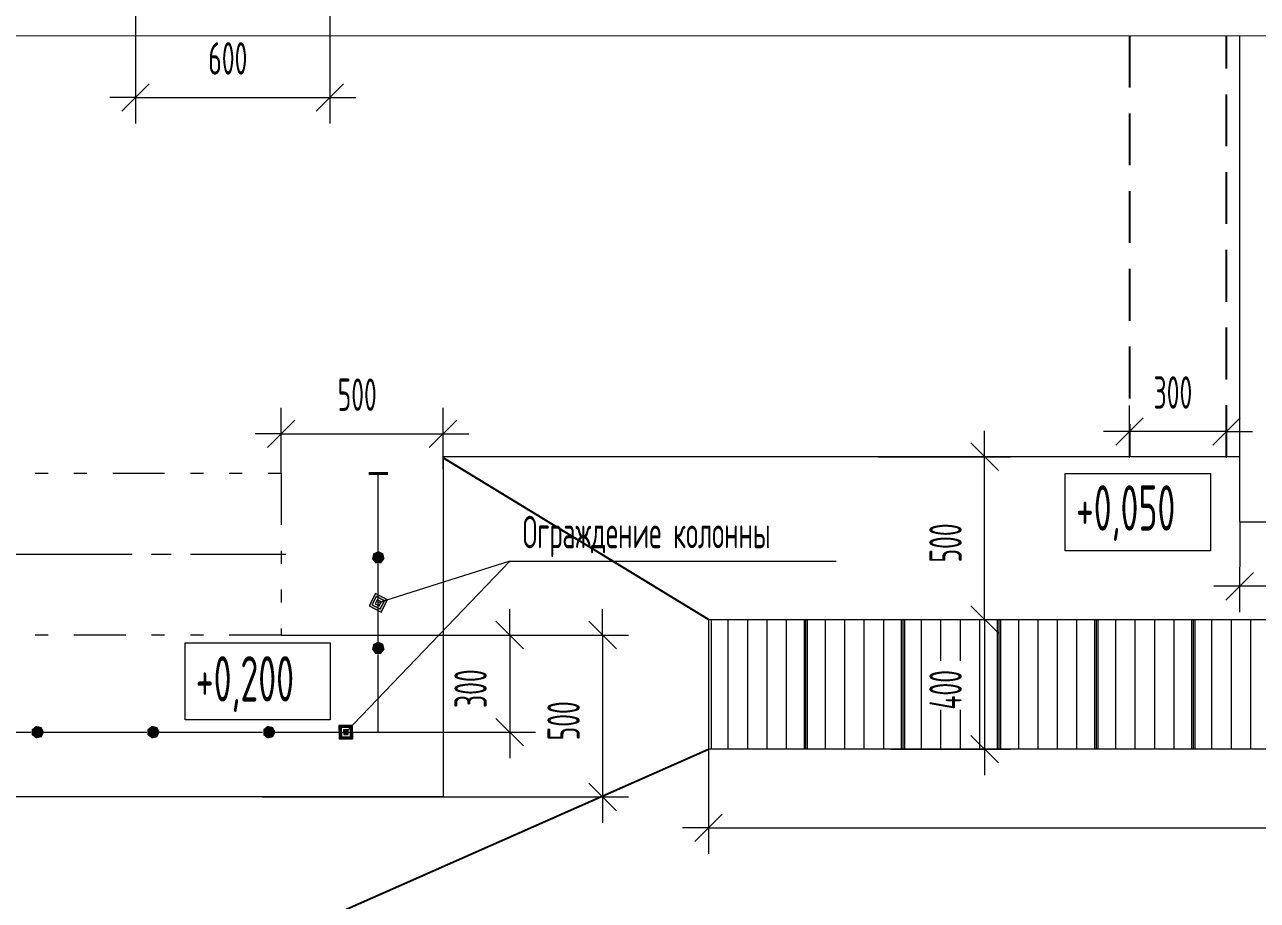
# Model space of a CAD drawing. Header units: millimetres. Extents: x -2281 to 5887, y 0 to 4166.
# Drawn here: x 1979.3 to 2074.4, y 124.7 to 192.2 of the extents above; entities that cross this region are included whole.
import ezdxf

# ---------------------------------------------------------------- set-up
doc = ezdxf.new("R2010")
doc.units = ezdxf.units.MM
for name, pattern in [('K5LT32785', [0]), ('K5LT32838', [0]), ('K5LT32865', [0]), ('K5LT32892', [6, 4, -2]), ('K5LT_AXLED', [19.5, 15, -1.5, 1.5, -1.5]), ('K5LT_CHAIN_LINE_WITH_2_POINTS', [12, 4, -2, 1, -2, 1, -2]), ('K5LT_THIN', [0])]:
    doc.linetypes.add(name, pattern=pattern)
doc.layers.add('Системный слой', color=7, linetype='Continuous')
doc.styles.add('KDIMTEXTSTYLE', font='GOST_AU.SHX', dxfattribs={"width": 0.96, "oblique": 15, "height": 5})
doc.styles.add('KTEXTSTYLE', font='GOST_AU.SHX', dxfattribs={"width": 0.96, "height": 5})
doc.dimstyles.new('KDIMSTYLE (0.03)', dxfattribs={"dimtxt": 5, "dimasz": 1, "dimexe": 2, "dimexo": 0, "dimgap": 1, "dimtad": 1, "dimlfac": 40, "dimtxsty": 'KDIMTEXTSTYLE', "dimsah": 1, "dimcen": 0, "dimdle": 1, "dimadec": 0, "dimazin": 0, "dimtfac": 0.667, "dimtmove": 0, "dimatfit": 3, "dimfxl": 1, "dimtvp": 1, "dimtolj": 1, "dimtzin": 0, "dimarcsym": 0})

# ---------------------------------------------------------------- blocks, each defined once
blk = doc.blocks.new('U19')
at = {"layer": 'Системный слой'}
for points in [[(1971.627, 137.248), (1971.815, 137.639), (1971.627, 138.03), (1971.204, 138.127), (1970.865, 137.856), (1970.865, 137.422), (1971.204, 137.152)], [(1980.752, 137.639), (1980.564, 138.03), (1980.141, 138.127), (1979.802, 137.856), (1979.802, 137.422), (1980.141, 137.152), (1980.564, 137.248)], [(1989.689, 137.639), (1989.501, 138.03), (1989.078, 138.127), (1988.739, 137.856), (1988.739, 137.422), (1989.078, 137.152), (1989.501, 137.248)], [(1998.438, 137.248), (1998.626, 137.639), (1998.438, 138.03), (1998.015, 138.127), (1997.676, 137.856), (1997.676, 137.422), (1998.015, 137.152)]]:
    blk.add_hatch(color=7, dxfattribs=at).paths.add_polyline_path(points)
at = {"layer": 'Системный слой', "color": 7, "linetype": 'K5LT32865', "lineweight": 13}
for p, q in [((1962.878, 137.639), (1970.815, 137.639)), ((1971.815, 137.639), (1979.752, 137.639)), ((1980.752, 137.639), (1988.689, 137.639)), ((1989.689, 137.639), (1997.626, 137.639)), ((1998.626, 137.639), (2006.563, 137.639))]:
    blk.add_line(p, q, dxfattribs=at)
blk = doc.blocks.new('U20')
at = {"layer": 'Системный слой'}
for points in [[(2007.05, 151.01), (2006.954, 151.433), (2006.563, 151.621), (2006.172, 151.433), (2006.075, 151.01), (2006.346, 150.67), (2006.78, 150.67)], [(2007.05, 144.019), (2006.954, 144.442), (2006.563, 144.63), (2006.172, 144.442), (2006.075, 144.019), (2006.346, 143.679), (2006.78, 143.68)]]:
    blk.add_hatch(color=7, dxfattribs=at).paths.add_polyline_path(points)
at = {"layer": 'Системный слой', "color": 7, "linetype": 'K5LT32865', "lineweight": 13}
for p, q in [((2006.563, 151.621), (2006.562, 157.612)), ((2006.563, 144.63), (2006.563, 150.621)), ((2006.563, 137.639), (2006.563, 143.63))]:
    blk.add_line(p, q, dxfattribs=at)
blk = doc.blocks.new('U363')
at = {"layer": 'Системный слой', "color": 7, "linetype": 'K5LT_THIN', "lineweight": 13}
for p, q in [((2032.064, 146.334), (2157.064, 146.334)), ((2032.064, 146.334), (2032.064, 136.334)), ((2032.274, 146.334), (2032.274, 136.334)), ((2033.564, 146.334), (2033.564, 136.334)), ((2035.064, 146.333), (2035.064, 136.333)), ((2036.564, 146.333), (2036.564, 136.333)), ((2038.064, 146.333), (2038.064, 136.333)), ((2039.439, 146.332), (2039.439, 136.332)), ((2039.564, 146.332), (2039.564, 136.332)), ((2039.689, 146.332), (2039.689, 136.332)), ((2041.064, 146.332), (2041.064, 136.332)), ((2042.564, 146.332), (2042.564, 136.332)), ((2044.064, 146.331), (2044.064, 136.331)), ((2045.564, 146.331), (2045.564, 136.331)), ((2046.939, 146.331), (2046.939, 136.331)), ((2047.064, 146.331), (2047.064, 136.331)), ((2047.064, 146.331), (2047.064, 136.331)), ((2047.189, 146.331), (2047.189, 136.331)), ((2048.488, 146.33), (2048.488, 136.33)), ((2049.988, 146.33), (2049.988, 136.33)), ((2051.488, 146.33), (2051.488, 136.33)), ((2052.988, 146.329), (2052.988, 136.329)), ((2054.363, 146.329), (2054.363, 136.329)), ((2054.488, 146.329), (2054.488, 136.329)), ((2054.488, 146.329), (2054.488, 136.329)), ((2054.613, 146.329), (2054.613, 136.329)), ((2055.988, 146.329), (2055.988, 136.329)), ((2057.488, 146.328), (2057.488, 136.328)), ((2058.988, 146.328), (2058.988, 136.328)), ((2060.488, 146.328), (2060.488, 136.328)), ((2061.863, 146.327), (2061.863, 136.327)), ((2061.988, 146.327), (2061.988, 136.327)), ((2061.988, 146.327), (2061.988, 136.327)), ((2062.113, 146.327), (2062.113, 136.327)), ((2063.488, 146.327), (2063.488, 136.327)), ((2064.988, 146.327), (2064.988, 136.327)), ((2066.488, 146.326), (2066.488, 136.326)), ((2067.988, 146.326), (2067.988, 136.326)), ((2069.363, 146.326), (2069.363, 136.326)), ((2069.488, 146.326), (2069.488, 136.326)), ((2069.488, 146.326), (2069.488, 136.326)), ((2069.613, 146.326), (2069.613, 136.326)), ((2070.912, 146.325), (2070.912, 136.325)), ((2072.412, 146.325), (2072.412, 136.325)), ((2073.912, 146.325), (2073.912, 136.325)), ((2157.064, 136.306), (2032.064, 136.334))]:
    blk.add_line(p, q, dxfattribs=at)
blk = doc.blocks.new('U365')
at = {"layer": 'Системный слой', "color": 7, "linetype": 'K5LT_THIN', "lineweight": 13}
for p, q in [((1991.642, 144.544), (2002.854, 144.544)), ((1991.642, 138.586), (1991.642, 144.544)), ((2002.854, 144.544), (2002.854, 138.586)), ((2002.854, 138.586), (1991.642, 138.586))]:
    blk.add_line(p, q, dxfattribs=at)
at = {"layer": 'Системный слой', "color": 7, "insert": (1992.479, 143.505), "char_height": 2.5, "attachment_point": 1, "style": 'KTEXTSTYLE'}
blk.add_mtext('\\H3.5;\\W0.965;\\Q15;\\Q0;\\W0.715;+0,200', dxfattribs=at)
blk = doc.blocks.new('U366')
at = {"layer": 'Системный слой', "color": 7, "linetype": 'K5LT_THIN', "lineweight": 13}
for p, q in [((2059.599, 157.597), (2070.811, 157.597)), ((2059.599, 151.639), (2059.599, 157.597)), ((2070.811, 157.597), (2070.811, 151.639)), ((2070.811, 151.639), (2059.599, 151.639))]:
    blk.add_line(p, q, dxfattribs=at)
at = {"layer": 'Системный слой', "color": 7, "insert": (2060.436, 156.695), "char_height": 2.5, "attachment_point": 1, "style": 'KTEXTSTYLE'}
blk.add_mtext('\\H3.5;\\W0.965;\\Q15;\\Q0;\\W0.715;+0,050', dxfattribs=at)
blk = doc.blocks.new('D160')
at = {"layer": 'Системный слой', "color": 7, "linetype": 'K5LT_THIN', "lineweight": 13, "transparency": 16777216}
for p, q in [((2184.576, 191.348), (2184.576, 94.77)), ((1809.576, 108.551), (1809.576, 94.77)), ((1810.636, 97.831), (1808.515, 95.71)), ((2183.515, 95.71), (2185.636, 97.831)), ((1809.576, 96.77), (1807.576, 96.77)), ((1809.576, 96.77), (2184.576, 96.77)), ((2184.576, 96.77), (2186.576, 96.77))]:
    blk.add_line(p, q, dxfattribs=at)
at = {"transparency": 16777216}
blk.add_wipeout([(2031.632, 98.02), (2031.632, 101.588), (2037.284, 101.588), (2037.284, 98.02)], dxfattribs=at).dxf.layer = 'Системный слой'
at = {"layer": 'Системный слой', "color": 7, "transparency": 16777216, "insert": (2031.632, 101.037), "char_height": 2.5, "attachment_point": 1, "style": 'KTEXTSTYLE'}
blk.add_mtext('\\H3.5;\\W0.965;\\Q15;\\Q0;\\W0.715;\\H2.50;15000', dxfattribs=at)
blk = doc.blocks.new('KDIMARROW_03')
at = {"layer": 'Системный слой', "color": 0, "linetype": 'K5LT_THIN', "lineweight": 13}
for p, q in [((-1.061, -1.061), (1.061, 1.061)), ((0, 0), (-1, 0)), ((0, 0), (2, 0))]:
    blk.add_line(p, q, dxfattribs=at)
blk = doc.blocks.new('D184')
at = {"layer": 'Системный слой', "color": 7, "linetype": 'K5LT_THIN', "lineweight": 13, "transparency": 16777216}
for p, q in [((2023.889, 145.139), (2023.889, 147.139)), ((2024.95, 144.079), (2022.829, 146.2)), ((1999.063, 145.139), (2025.889, 145.139)), ((2023.889, 145.139), (2023.889, 132.639)), ((2022.829, 133.7), (2024.95, 131.579)), ((1997.614, 132.639), (2025.889, 132.639)), ((2023.889, 132.639), (2023.889, 130.639))]:
    blk.add_line(p, q, dxfattribs=at)
at = {"transparency": 16777216}
blk.add_wipeout([(2022.639, 137.004), (2019.071, 137.004), (2019.071, 140.623), (2022.639, 140.623)], dxfattribs=at).dxf.layer = 'Системный слой'
at = {"layer": 'Системный слой', "color": 7, "transparency": 16777216, "insert": (2019.622, 137.004), "char_height": 2.5, "attachment_point": 1, "rotation": 90, "style": 'KTEXTSTYLE'}
blk.add_mtext('\\H3.5;\\W0.965;\\Q15;\\Q0;\\W0.715;\\H2.50;500', dxfattribs=at)
blk = doc.blocks.new('D185')
at = {"layer": 'Системный слой', "color": 7, "linetype": 'K5LT_THIN', "lineweight": 13, "transparency": 16777216}
for p, q in [((2064.564, 158.806), (2064.564, 162.841)), ((2072.064, 158.806), (2072.064, 162.841)), ((2065.625, 161.901), (2063.504, 159.78)), ((2071.004, 159.78), (2073.125, 161.901)), ((2064.564, 160.841), (2062.564, 160.841)), ((2072.064, 160.841), (2064.564, 160.841)), ((2072.064, 160.841), (2074.064, 160.841))]:
    blk.add_line(p, q, dxfattribs=at)
at = {"transparency": 16777216}
blk.add_wipeout([(2066.429, 162.091), (2066.429, 165.659), (2070.049, 165.659), (2070.049, 162.091)], dxfattribs=at).dxf.layer = 'Системный слой'
at = {"layer": 'Системный слой', "color": 7, "transparency": 16777216, "insert": (2066.429, 165.108), "char_height": 2.5, "attachment_point": 1, "style": 'KTEXTSTYLE'}
blk.add_mtext('\\H3.5;\\W0.965;\\Q15;\\Q0;\\W0.715;\\H2.50;300', dxfattribs=at)
blk = doc.blocks.new('D186')
at = {"layer": 'Системный слой', "color": 7, "linetype": 'K5LT_THIN', "lineweight": 13, "transparency": 16777216}
for p, q in [((2053.383, 158.901), (2053.383, 160.901)), ((2054.444, 157.84), (2052.323, 159.961)), ((2045.195, 158.901), (2055.383, 158.901)), ((2053.383, 146.334), (2053.383, 158.901)), ((2052.323, 147.394), (2054.444, 145.273)), ((2046.149, 146.334), (2055.383, 146.334)), ((2053.383, 146.334), (2053.383, 144.334))]:
    blk.add_line(p, q, dxfattribs=at)
at = {"transparency": 16777216}
blk.add_wipeout([(2052.383, 150.732), (2048.815, 150.732), (2048.815, 154.352), (2052.383, 154.352)], dxfattribs=at).dxf.layer = 'Системный слой'
at = {"layer": 'Системный слой', "color": 7, "transparency": 16777216, "insert": (2049.116, 150.732), "char_height": 2.5, "attachment_point": 1, "rotation": 90, "style": 'KTEXTSTYLE'}
blk.add_mtext('\\H3.5;\\W0.965;\\Q15;\\Q0;\\W0.715;\\H2.50;500', dxfattribs=at)
blk = doc.blocks.new('D187')
at = {"layer": 'Системный слой', "color": 7, "linetype": 'K5LT_THIN', "lineweight": 13, "transparency": 16777216}
for p, q in [((2053.383, 146.334), (2053.383, 148.334)), ((2054.444, 145.273), (2052.323, 147.394)), ((2046.149, 146.334), (2055.383, 146.334)), ((2053.383, 146.334), (2053.383, 136.33)), ((2052.323, 137.391), (2054.444, 135.27)), ((2046.149, 136.33), (2055.383, 136.33)), ((2053.383, 136.33), (2053.383, 134.33))]:
    blk.add_line(p, q, dxfattribs=at)
at = {"transparency": 16777216}
blk.add_wipeout([(2052.383, 139.381), (2048.815, 139.381), (2048.815, 143.127), (2052.383, 143.127)], dxfattribs=at).dxf.layer = 'Системный слой'
at = {"layer": 'Системный слой', "color": 7, "transparency": 16777216, "insert": (2049.116, 139.381), "char_height": 2.5, "attachment_point": 1, "rotation": 90, "style": 'KTEXTSTYLE'}
blk.add_mtext('\\H3.5;\\W0.965;\\Q15;\\Q0;\\W0.715;\\H2.50;400', dxfattribs=at)
blk = doc.blocks.new('D188')
at = {"layer": 'Системный слой', "color": 7, "linetype": 'K5LT_THIN', "lineweight": 13, "transparency": 16777216}
for p, q in [((2016.709, 145.139), (2016.709, 147.139)), ((2017.77, 144.079), (2015.649, 146.2)), ((2006.389, 145.139), (2018.709, 145.139)), ((2016.709, 145.139), (2016.709, 137.639)), ((2015.649, 138.7), (2017.77, 136.579)), ((2005.974, 137.639), (2018.709, 137.639)), ((2016.709, 137.639), (2016.709, 135.639))]:
    blk.add_line(p, q, dxfattribs=at)
at = {"transparency": 16777216}
blk.add_wipeout([(2015.459, 139.504), (2011.891, 139.504), (2011.891, 143.123), (2015.459, 143.123)], dxfattribs=at).dxf.layer = 'Системный слой'
at = {"layer": 'Системный слой', "color": 7, "transparency": 16777216, "insert": (2012.442, 139.504), "char_height": 2.5, "attachment_point": 1, "rotation": 90, "style": 'KTEXTSTYLE'}
blk.add_mtext('\\H3.5;\\W0.965;\\Q15;\\Q0;\\W0.715;\\H2.50;300', dxfattribs=at)
blk = doc.blocks.new('U657')
at = {"layer": 'Системный слой'}
h = blk.add_hatch(color=7, dxfattribs=at)
h.paths.add_polyline_path([(2006.789, 146.91), (2007.278, 147.852), (2006.337, 148.341), (2005.848, 147.399)])
h.paths.add_polyline_path([(2007.039, 147.776), (2006.713, 147.149), (2006.086, 147.475), (2006.412, 148.102)])
h.paths.add_polyline_path([(2006.801, 147.701), (2006.638, 147.387), (2006.324, 147.55), (2006.487, 147.864)])
h = blk.add_hatch(color=7, dxfattribs=at)
h.paths.add_polyline_path([(2004.608, 137.12), (2004.585, 138.181), (2003.525, 138.158), (2003.548, 137.098)])
h.paths.add_polyline_path([(2004.427, 137.293), (2004.412, 138), (2003.705, 137.985), (2003.72, 137.278)])
h.paths.add_polyline_path([(2004.247, 137.466), (2004.239, 137.82), (2003.886, 137.812), (2003.893, 137.459)])
at = {"layer": 'Системный слой', "color": 7, "linetype": 'K5LT_THIN', "lineweight": 13}
for p, q in [((2016.709, 150.833), (2004.066, 137.639)), ((2016.709, 150.833), (2006.563, 147.625)), ((2016.709, 150.833), (2041.927, 150.833)), ((2006.337, 148.341), (2005.848, 147.399)), ((2006.412, 148.102), (2006.086, 147.475)), ((2006.487, 147.864), (2006.324, 147.55)), ((2006.324, 147.55), (2006.638, 147.387)), ((2007.278, 147.852), (2006.337, 148.341)), ((2007.039, 147.776), (2006.412, 148.102)), ((2006.801, 147.701), (2006.487, 147.864)), ((2006.638, 147.387), (2006.801, 147.701)), ((2006.713, 147.149), (2007.039, 147.776)), ((2006.789, 146.91), (2007.278, 147.852)), ((2006.801, 147.701), (2007.039, 147.776)), ((2007.039, 147.776), (2007.278, 147.852)), ((2005.848, 147.399), (2006.789, 146.91)), ((2006.086, 147.475), (2006.713, 147.149)), ((2004.585, 138.181), (2003.525, 138.158)), ((2003.525, 138.158), (2003.548, 137.098)), ((2004.412, 138), (2004.585, 138.181)), ((2004.608, 137.12), (2004.585, 138.181)), ((2003.548, 137.098), (2004.608, 137.12)), ((2004.412, 138), (2003.705, 137.985)), ((2003.705, 137.985), (2003.72, 137.278)), ((2003.72, 137.278), (2004.427, 137.293)), ((2004.239, 137.82), (2003.886, 137.812)), ((2003.886, 137.812), (2003.893, 137.459)), ((2003.893, 137.459), (2004.247, 137.466)), ((2004.239, 137.82), (2004.412, 138)), ((2004.247, 137.466), (2004.239, 137.82)), ((2004.427, 137.293), (2004.412, 138))]:
    blk.add_line(p, q, dxfattribs=at)
at = {"layer": 'Системный слой', "color": 7, "insert": (2017.709, 154.333), "char_height": 2.5, "attachment_point": 1, "style": 'KTEXTSTYLE'}
blk.add_mtext('\\H3.5;\\W0.965;\\Q15;\\Q0;\\W0.715;\\H2.50;Ограждение колонны', dxfattribs=at)
blk = doc.blocks.new('D189')
at = {"layer": 'Системный слой', "color": 7, "linetype": 'K5LT_THIN', "lineweight": 13, "transparency": 16777216}
for p, q in [((2032.064, 146.334), (2032.064, 128.248)), ((2157.064, 146.334), (2157.064, 128.248)), ((2033.125, 131.309), (2031.004, 129.188)), ((2156.004, 129.188), (2158.125, 131.309)), ((2032.064, 130.248), (2030.064, 130.248)), ((2032.064, 130.248), (2157.064, 130.248)), ((2157.064, 130.248), (2159.064, 130.248))]:
    blk.add_line(p, q, dxfattribs=at)
at = {"transparency": 16777216}
blk.add_wipeout([(2092.051, 131.498), (2092.051, 135.066), (2096.877, 135.066), (2096.877, 131.498)], dxfattribs=at).dxf.layer = 'Системный слой'
at = {"layer": 'Системный слой', "color": 7, "transparency": 16777216, "insert": (2092.051, 134.516), "char_height": 2.5, "attachment_point": 1, "style": 'KTEXTSTYLE'}
blk.add_mtext('\\H3.5;\\W0.965;\\Q15;\\Q0;\\W0.715;\\H2.50;5000', dxfattribs=at)
blk = doc.blocks.new('D191')
at = {"layer": 'Системный слой', "color": 7, "linetype": 'K5LT_THIN', "lineweight": 13, "transparency": 16777216}
for p, q in [((1987.824, 196.412), (1987.824, 184.626)), ((2002.824, 196.412), (2002.824, 184.626)), ((1988.885, 187.686), (1986.764, 185.565)), ((2001.764, 185.565), (2003.885, 187.686)), ((1987.824, 186.626), (1985.824, 186.626)), ((1987.824, 186.626), (2002.824, 186.626)), ((2002.824, 186.626), (2004.824, 186.626))]:
    blk.add_line(p, q, dxfattribs=at)
at = {"transparency": 16777216}
blk.add_wipeout([(1993.439, 187.626), (1993.439, 191.194), (1997.059, 191.194), (1997.059, 187.626)], dxfattribs=at).dxf.layer = 'Системный слой'
at = {"layer": 'Системный слой', "color": 7, "transparency": 16777216, "insert": (1993.439, 190.893), "char_height": 2.5, "attachment_point": 1, "rotation": 0, "style": 'KTEXTSTYLE'}
blk.add_mtext('\\H3.5;\\W0.965;\\Q15;\\Q0;\\W0.715;\\H2.50;600', dxfattribs=at)
blk = doc.blocks.new('D222')
at = {"layer": 'Системный слой', "color": 7, "linetype": 'K5LT_THIN', "lineweight": 13, "transparency": 16777216}
for p, q in [((2073.076, 153.873), (2073.075, 146.901)), ((2184.576, 153.854), (2184.575, 146.882)), ((2074.136, 149.961), (2072.014, 147.84)), ((2183.514, 147.821), (2185.636, 149.942)), ((2073.075, 148.901), (2071.075, 148.901)), ((2184.575, 148.882), (2073.075, 148.901)), ((2184.575, 148.882), (2186.575, 148.881))]:
    blk.add_line(p, q, dxfattribs=at)
at = {"transparency": 16777216}
blk.add_wipeout([(2126.179, 149.892), (2126.18, 153.459), (2131.26, 153.459), (2131.259, 149.891)], dxfattribs=at).dxf.layer = 'Системный слой'
at = {"layer": 'Системный слой', "color": 7, "transparency": 16777216, "insert": (2126.18, 153.159), "char_height": 2.5, "attachment_point": 1, "rotation": 359.99022, "style": 'KTEXTSTYLE'}
blk.add_mtext('\\H3.5;\\W0.965;\\Q15;\\Q0;\\W0.715;\\H2.50;4460', dxfattribs=at)
blk = doc.blocks.new('D246')
at = {"layer": 'Системный слой', "color": 7, "linetype": 'K5LT_THIN', "lineweight": 13, "transparency": 16777216}
for p, q in [((1999.062, 157.639), (1999.062, 162.672)), ((2011.562, 157.949), (2011.562, 162.672)), ((2000.123, 161.733), (1998.002, 159.612)), ((2010.502, 159.612), (2012.623, 161.733)), ((1999.062, 160.672), (1997.062, 160.672)), ((1999.062, 160.672), (2011.562, 160.672)), ((2011.562, 160.672), (2013.562, 160.672))]:
    blk.add_line(p, q, dxfattribs=at)
at = {"transparency": 16777216}
blk.add_wipeout([(2003.427, 161.672), (2003.427, 165.24), (2007.047, 165.24), (2007.047, 161.672)], dxfattribs=at).dxf.layer = 'Системный слой'
at = {"layer": 'Системный слой', "color": 7, "transparency": 16777216, "insert": (2003.427, 164.94), "char_height": 2.5, "attachment_point": 1, "style": 'KTEXTSTYLE'}
blk.add_mtext('\\H3.5;\\W0.965;\\Q15;\\Q0;\\W0.715;\\H2.50;500', dxfattribs=at)

msp = doc.modelspace()

# ---------------------------------------------------------------- linework, layer by layer
at = {"layer": 'Системный слой', "color": 7, "linetype": 'K5LT_THIN', "lineweight": 13}
for p, q in [((2184.57583, 191.34829), (1949.55965, 191.40071)), ((2073.07583, 153.87316), (2073.07583, 191.37316)), ((2073.07583, 158.90071), (2011.56233, 158.90071)), ((2011.56233, 158.806), (2011.56324, 132.63908)), ((2073.07583, 153.87316), (2184.57583, 153.85412)), ((2011.56324, 132.63908), (1961.56324, 132.63908))]:
    msp.add_line(p, q, dxfattribs=at)
at = {"layer": 'Системный слой', "color": 1, "linetype": 'K5LT32892', "lineweight": 25, "true_color": 0xff0000}
for p, q in [((2064.56436, 191.40071), (2064.56436, 158.86763)), ((2072.06436, 158.86763), (2072.06436, 191.40071))]:
    msp.add_line(p, q, dxfattribs=at)
at = {"layer": 'Системный слой', "color": 1, "linetype": 'K5LT32838', "lineweight": 25, "true_color": 0xff0000}
for p, q in [((2032.06436, 146.33388), (2011.56233, 158.806)), ((1817.06436, 41.40071), (2032.06436, 136.33388))]:
    msp.add_line(p, q, dxfattribs=at)
at = {"layer": 'Системный слой', "color": 7, "linetype": 'K5LT_CHAIN_LINE_WITH_2_POINTS', "lineweight": 13}
for p, q in [((1974.06237, 157.63908), (1999.06237, 157.63908)), ((1999.06237, 157.63908), (1999.06281, 145.13908)), ((1999.06281, 145.13908), (1974.06281, 145.13908))]:
    msp.add_line(p, q, dxfattribs=at)
at = {"layer": 'Системный слой', "color": 7, "linetype": 'K5LT32785', "lineweight": 40}
msp.add_line((2005.82487, 157.6118), (2007.29987, 157.6118), dxfattribs=at)
at = {"layer": 'Системный слой', "color": 30, "linetype": 'K5LT_AXLED', "lineweight": 13, "true_color": 0xff8000}
msp.add_line((1972.56403, 151.38908), (1999.41936, 151.38908), dxfattribs=at)

# ---------------------------------------------------------------- block references
at = {"layer": 'Системный слой'}
for name in ['U20', 'U366', 'U363', 'U365', 'U19']:
    msp.add_blockref(name, (0, 0), dxfattribs=at)

# ---------------------------------------------------------------- next in the draw order: dimensions: what is measured, and where the dimension line sits
at = {"layer": 'Системный слой', "color": 7}
dim = msp.add_linear_dim(base=(1809.57583, 96.77013), p1=(2184.57583, 191.34829), p2=(1809.57583, 108.55076), dimstyle='KDIMSTYLE (0.03)', override={"dimexo": 0, "dimpost": '\\H2.5;\\W0.715;\\Q0;<>', "dimblk1": 'KDIMARROW_03', "dimblk2": 'KDIMARROW_03', "dimse1": 0, "dimse2": 0, "dimclrt": 7, "dimtolj": 1}, dxfattribs=at)
dim.commit()
dim.dimension.update_dxf_attribs({"geometry": 'D160', "text_midpoint": (2034.57583, 96.77013), "dimtype": 160})

# ---------------------------------------------------------------- next in the draw order: dimensions: what is measured, and where the dimension line sits
for base, p1, p2, picture, middle in [((1987.82428, 186.62568), (2002.82427, 196.41157), (1987.82427, 196.41157), 'D191', (1995.32428, 186.62568)), ((2072.06436, 160.84089), (2064.56436, 158.806), (2072.06436, 158.806), 'D185', (2068.31436, 160.84089)), ((1999.06237, 160.67241), (2011.56236, 157.94878), (1999.06237, 157.63908), 'D246', (2005.31237, 160.67241))]:
    dim = msp.add_linear_dim(base=base, p1=p1, p2=p2, dimstyle='KDIMSTYLE (0.03)', override={"dimexo": 0, "dimpost": '\\H2.5;\\W0.715;\\Q0;<>', "dimblk1": 'KDIMARROW_03', "dimblk2": 'KDIMARROW_03', "dimse1": 0, "dimse2": 0, "dimclrt": 7, "dimtolj": 1}, dxfattribs=at)
    dim.commit()
    dim.dimension.update_dxf_attribs({"geometry": picture, "text_midpoint": middle, "dimtype": 160})
dim = msp.add_linear_dim(base=(2053.3834, 146.33388), p1=(2045.19521, 158.90071), p2=(2046.14912, 146.33388), angle=90, text='\\H2.5;\\W0.715;\\Q0;\\H2.5;\\W0.715;\\Q0;\\Q0;\\W0.527;500\\Q0;', dimstyle='KDIMSTYLE (0.03)', override={"dimexo": 0, "dimblk1": 'KDIMARROW_03', "dimblk2": 'KDIMARROW_03', "dimse1": 0, "dimse2": 0, "dimclrt": 7, "dimtolj": 1}, dxfattribs=at)
dim.commit()
dim.dimension.update_dxf_attribs({"geometry": 'D186', "text_midpoint": (2053.3834, 152.61729), "dimtype": 160})
for base, p1, p2, angle, picture, middle, dimtype in [((2184.57498, 148.88155), (2073.07583, 153.87316), (2184.57583, 153.85412), 359.9902154, 'D222', (2128.82498, 148.89107), 161), ((2023.88908, 145.13908), (1997.61397, 132.63908), (1999.06281, 145.13908), 90, 'D184', (2023.88908, 138.88908), 160)]:
    dim = msp.add_linear_dim(base=base, p1=p1, p2=p2, angle=angle, dimstyle='KDIMSTYLE (0.03)', override={"dimexo": 0, "dimpost": '\\H2.5;\\W0.715;\\Q0;<>', "dimblk1": 'KDIMARROW_03', "dimblk2": 'KDIMARROW_03', "dimse1": 0, "dimse2": 0, "dimclrt": 7, "dimtolj": 1}, dxfattribs=at)
    dim.commit()
    dim.dimension.update_dxf_attribs({"geometry": picture, "text_midpoint": middle, "dimtype": dimtype})

# ---------------------------------------------------------------- next in the draw order: dimensions: what is measured, and where the dimension line sits
for base, p1, p2, picture, middle in [((2053.3834, 146.33388), (2046.1491, 136.33032), (2046.14912, 146.33388), 'D187', (2053.3834, 141.3321)), ((2016.70938, 145.13908), (2005.97442, 137.63908), (2006.38929, 145.13908), 'D188', (2016.70938, 141.38908))]:
    dim = msp.add_linear_dim(base=base, p1=p1, p2=p2, angle=90, dimstyle='KDIMSTYLE (0.03)', override={"dimexo": 0, "dimpost": '\\H2.5;\\W0.715;\\Q0;<>', "dimblk1": 'KDIMARROW_03', "dimblk2": 'KDIMARROW_03', "dimse1": 0, "dimse2": 0, "dimclrt": 7, "dimtolj": 1}, dxfattribs=at)
    dim.commit()
    dim.dimension.update_dxf_attribs({"geometry": picture, "text_midpoint": middle, "dimtype": 160})

# ---------------------------------------------------------------- next in the draw order: block references
at = {"layer": 'Системный слой'}
msp.add_blockref('U657', (0, 0), dxfattribs=at)

# ---------------------------------------------------------------- next in the draw order: dimensions: what is measured, and where the dimension line sits
at = {"layer": 'Системный слой', "color": 7}
dim = msp.add_linear_dim(base=(2032.06436, 130.24824), p1=(2157.06437, 146.33388), p2=(2032.06436, 146.33388), dimstyle='KDIMSTYLE (0.03)', override={"dimexo": 0, "dimpost": '\\H2.5;\\W0.715;\\Q0;<>', "dimblk1": 'KDIMARROW_03', "dimblk2": 'KDIMARROW_03', "dimse1": 0, "dimse2": 0, "dimclrt": 7, "dimtolj": 1}, dxfattribs=at)
dim.commit()
dim.dimension.update_dxf_attribs({"geometry": 'D189', "text_midpoint": (2094.56436, 130.24824), "dimtype": 160})

doc.saveas('drawing.dxf')
